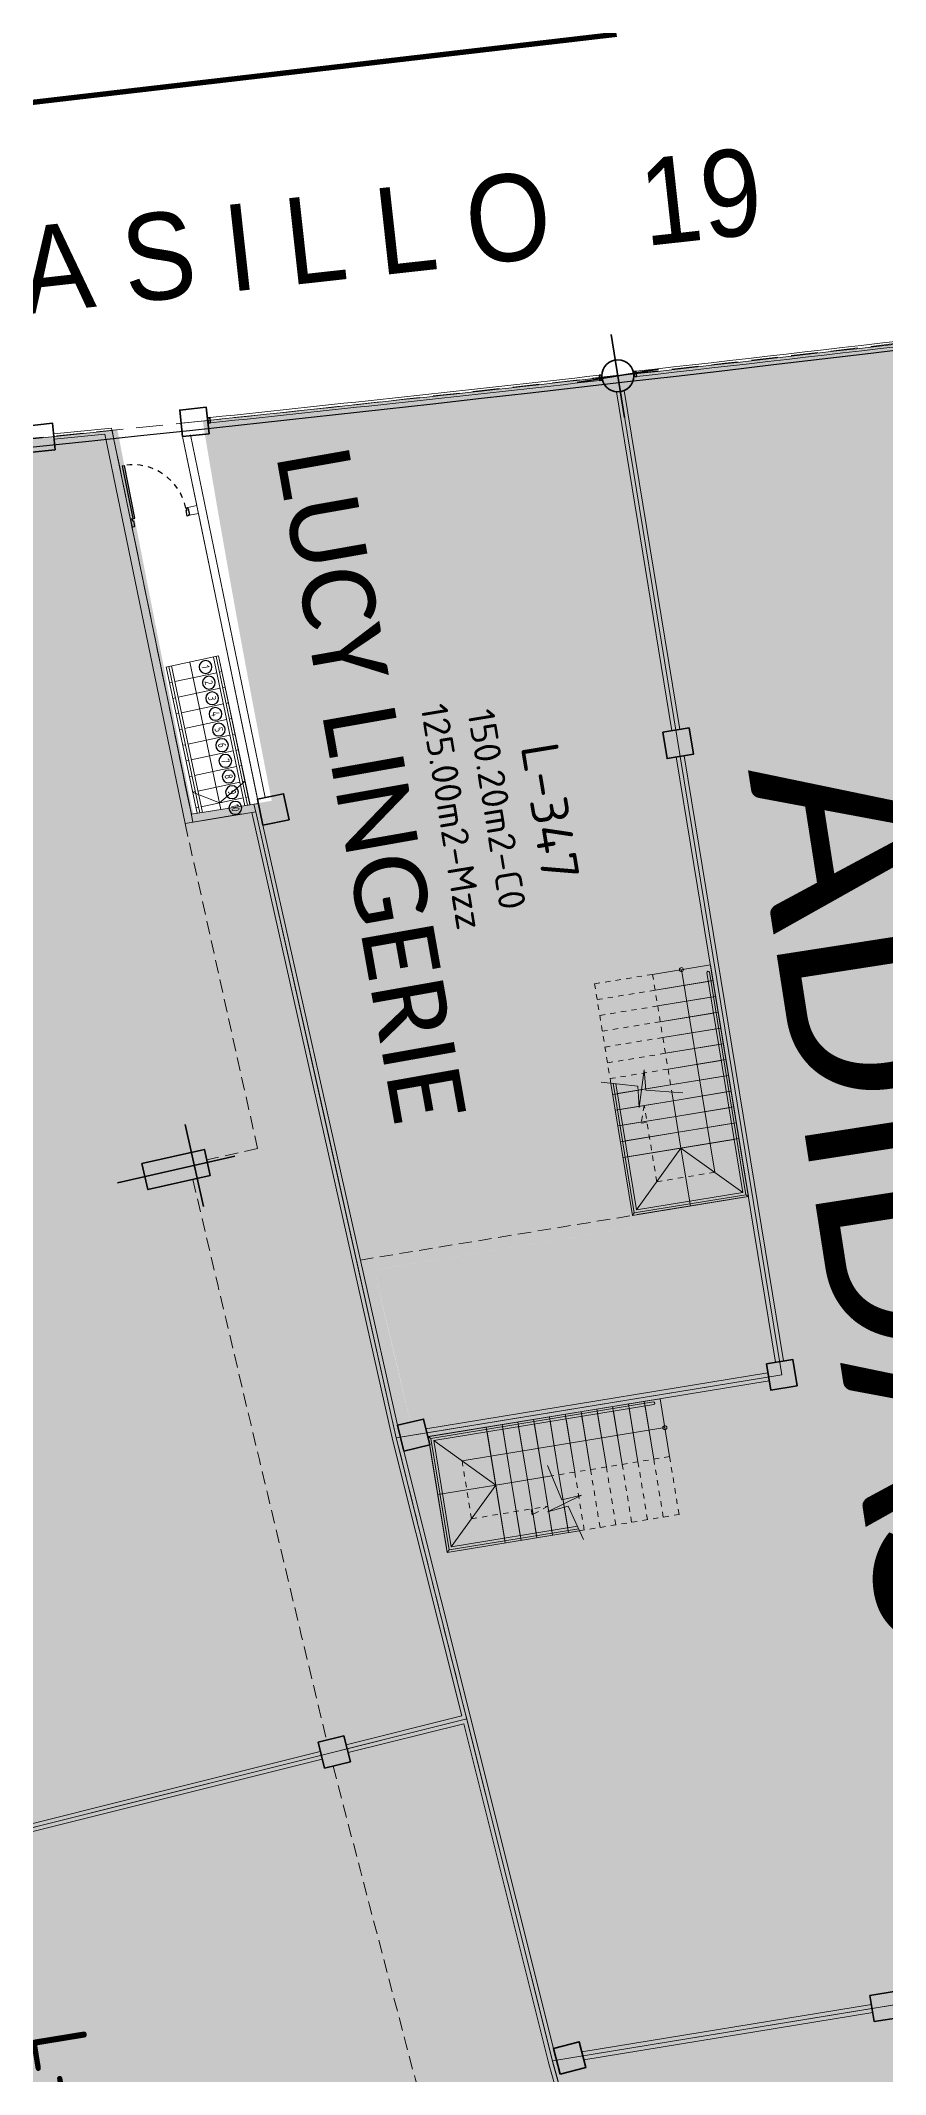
# Model space of a CAD drawing. Header units: metres. Extents: x 2 to 659295185, y -28 to 1124222152.
# Drawn here: x 655500.46 to 655516.28, y 1126377.86 to 1126416 of the extents above; entities that cross this region are included whole.
import ezdxf
from ezdxf.enums import TextEntityAlignment as Align

# ---------------------------------------------------------------- set-up
doc = ezdxf.new("R2010")
doc.units = ezdxf.units.M
doc.header["$MEASUREMENT"] = 0
for name, pattern in [('CCSM_C1_CUERPO CK$0$HIDDEN', [0.375, 0.25, -0.125]), ('CCSM_C1_CUERPO EL$0$CONTINUA', [0]), ('CCSM_C1_CUERPO EL$0$DASHED', [0.75, 0.5, -0.25]), ('CCSM_C1_CUERPO QR$0$CONTINUA', [0]), ('CCSM_C1_CUERPO QR$0$DASHED2', [0.375, 0.25, -0.125]), ('CCSM_C1_CUERPO QR$0$HIDDEN', [0.375, 0.25, -0.125]), ('CONTINUA', [0]), ('DASHDOT', [1, 0.5, -0.25, 0, -0.25]), ('DASHED', [0.75, 0.5, -0.25]), ('HIDDEN', [0.375, 0.25, -0.125])]:
    doc.linetypes.add(name, pattern=pattern)
doc.layers.get('0').update_dxf_attribs({"linetype": 'CONTINUOUS'})
for name, color, linetype in [('CCSM_C1_CUERPO BJ$0$A-LOCAL ID', 7, 'CONTINUOUS'), ('CCSM_C1_CUERPO BJ$0$ID_Nº LOCAL', 7, 'CONTINUOUS'), ('CCSM_C1_CUERPO EL$0$A-AREAS COMERCIALES', 151, 'CONTINUOUS'), ('CCSM_C1_CUERPO EL$0$A-FRENTE DE LOCAL', 4, 'CONTINUOUS'), ('CCSM_C1_CUERPO EL$0$A-LOCAL ID', 7, 'CONTINUOUS'), ('CCSM_C1_CUERPO EL$0$A-MARCOS LOCALES', 4, 'CONTINUOUS'), ('CCSM_C1_CUERPO EL$0$A-PARED', 2, 'CCSM_C1_CUERPO EL$0$CONTINUA'), ('CCSM_C1_CUERPO EL$0$A-PROYECCIONES', 5, 'CCSM_C1_CUERPO EL$0$DASHED'), ('CCSM_C1_CUERPO EL$0$ID_AREA EXACTA', 7, 'CONTINUOUS'), ('CCSM_C1_CUERPO EL$0$ID_Nº LOCAL', 7, 'CONTINUOUS'), ('CCSM_C1_CUERPO EL$0$ID_RUBRO', 7, 'CONTINUOUS'), ('CCSM_C1_CUERPO QR$0$A-LOCAL ID', 7, 'CONTINUOUS'), ('CCSM_C1_CUERPO QR$0$A-PARED', 2, 'CCSM_C1_CUERPO QR$0$CONTINUA'), ('CCSM_C1_CUERPO QR$0$A-PUERTA', 5, 'CCSM_C1_CUERPO QR$0$CONTINUA'), ('CCSM_C1_CUERPO QR$0$A-VISTA 4', 8, 'CONTINUOUS'), ('CCSM_C1_CUERPO QR$0$A_PROYECCION', 5, 'CONTINUOUS'), ('CCSM_C1_CUERPO QR$0$ID_AREA EXACTA', 7, 'CONTINUOUS'), ('CCSM_C1_CUERPO QR$0$ID_Nº LOCAL', 7, 'CONTINUOUS'), ('CCSM_C1_CUERPO QR$0$ID_RUBRO', 7, 'CONTINUOUS'), ('CCSM_XREF KIOSKOSE$0$Kiosco General', 154, 'CONTINUOUS'), ('MESAS DE FERIA', 7, 'CONTINUOUS')]:
    doc.layers.add(name, color=color, linetype=linetype)
doc.layers.add('CCSM_C1_CUERPO NS$0$A-AREAS COMERCIALES', color=151, linetype='CONTINUOUS', plot=False)
doc.layers.add('CCSM_C1_CUERPO QR$0$A-AREAS COMERCIALES', color=151, linetype='CONTINUOUS', plot=False)
for name, color, linetype, lineweight in [('CCSM_C1_CUERPO QR$0$A-VIDRIO', 4, 'CONTINUOUS', 5), ('CCSM_XREF ESTRUCTURA15$0$E-CA-COLUMNA', 2, 'CONTINUOUS', 35), ('CCSM_XREF ESTRUCTURA15$0$E-CL-COLUMNA', 2, 'CONTINUOUS', 35), ('CCSM_XREF ESTRUCTURA15$0$E-CR-COLUMNA', 2, 'CONTINUOUS', 35), ('LOCALES ASIGNADOS', 41, 'DASHDOT', 0), ('NOMBRES LOCATARIOS', 7, 'CONTINUA', 0), ('XREF ESCALERAS', 252, 'CONTINUOUS', 0)]:
    doc.layers.add(name, color=color, linetype=linetype, lineweight=lineweight)
doc.styles.add('CCSM_C1_CUERPO BJ$0$ROMANS', font='romans__.ttf')
doc.styles.add('CCSM_C1_CUERPO BJ$0$sigo', font='arial.ttf', dxfattribs={"width": 0.9})
doc.styles.add('CCSM_C1_CUERPO EL$0$ROMANS', font='romans__.ttf')
doc.styles.add('CCSM_C1_CUERPO QR$0$ROMANS', font='romans__.ttf')
doc.styles.get("Standard").update_dxf_attribs({"font": 'tahoma.ttf'})

# ---------------------------------------------------------------- blocks, each defined once
blk = doc.blocks.new('CCSM_XREF ESTRUCTURA15$0$CCSM_COLUMNA REC')
at = {"layer": 'CCSM_XREF ESTRUCTURA15$0$E-CA-COLUMNA'}
blk.add_lwpolyline([(-0.25, -0.25), (0.25, -0.25), (0.25, 0.25), (-0.25, 0.25)], close=True, dxfattribs=at)
blk = doc.blocks.new('CCSM_C1_CUERPO EL$0$MARCO LOCAL-COLUMNA')
at = {"layer": 'CCSM_C1_CUERPO EL$0$A-MARCOS LOCALES'}
for points in [[(655585.123, 1126575.588), (655585.173, 1126575.588), (655585.173, 1126575.488), (655585.123, 1126575.488)], [(655585.128, 1126575.583), (655585.168, 1126575.583), (655585.168, 1126575.493), (655585.128, 1126575.493)]]:
    blk.add_lwpolyline(points, close=True, dxfattribs=at)
blk = doc.blocks.new('CCSM_C1_CUERPO QR$0$NUM ESCALON')
blk.add_circle((0, 0), 0.12)
at = {"style": 'CCSM_C1_CUERPO QR$0$ROMANS', "width": 0.75}
blk.add_attdef('00', text='', height=0.15, dxfattribs=at).set_placement((0, 0), align=Align.MIDDLE_CENTER)
blk = doc.blocks.new('CCSM_C1_CUERPO QR$0$P-IZQ 110-15')
for p, q in [((0.045, 1.01), (0.085, 1.01)), ((0.045, 1.01), (0.045, 0)), ((0.085, 0), (0.085, 1.01)), ((0, -0.015), (0.015, -0.015)), ((0, -0.015), (0, -0.135)), ((0, -0.135), (0.015, -0.135)), ((0.015, 0), (0.035, 0)), ((0.015, -0.015), (0.015, 0)), ((0.015, -0.135), (0.015, -0.15)), ((0.015, -0.15), (0.05, -0.15)), ((0.035, 0), (0.035, -0.045)), ((0.035, -0.045), (0.05, -0.045)), ((0.045, 0), (0.085, 0)), ((0.05, -0.045), (0.05, -0.15)), ((1.065, -0.045), (1.05, -0.045)), ((1.05, -0.045), (1.05, -0.15)), ((1.085, -0.15), (1.05, -0.15)), ((1.065, 0), (1.065, -0.045)), ((1.085, 0), (1.065, 0)), ((1.085, -0.015), (1.085, 0)), ((1.1, -0.015), (1.085, -0.015)), ((1.1, -0.135), (1.085, -0.135)), ((1.085, -0.135), (1.085, -0.15)), ((1.1, -0.015), (1.1, -0.135))]:
    blk.add_line(p, q)
at = {"color": 8, "linetype": 'CCSM_C1_CUERPO QR$0$DASHED2', "ltscale": 0.05}
blk.add_arc((0.045, 0), 1.011, 360, 87.732, dxfattribs=at)
blk = doc.blocks.new('CCSM_C1_CUERPO QR$0$IDENT LOCAL')
at = {"style": 'CCSM_C1_CUERPO QR$0$ROMANS'}
for tag, height, p in [('NºLOCAL', 0.7, (0.038, 1.827)), ('AREA-EXACTA', 0.5, (0, 0.85)), ('RUBRO', 0.35, (0, 0)), ('USO', 0.35, (0, -0.85))]:
    blk.add_attdef(tag, text='', height=height, dxfattribs=at).set_placement(p, align=Align.BOTTOM_CENTER)
blk = doc.blocks.new('CCSM_XREF ESTRUCTURA15$0$CCSM_COLUM REDONDA')
at = {"color": 5}
for p, q in [((0, 0.774), (0, -0.774)), ((-0.789, 0), (0.789, 0))]:
    blk.add_line(p, q, dxfattribs=at)
blk.add_circle((0, 0), 0.3)
blk = doc.blocks.new('CCSM_XREF ESTRUCTURA15$0$COL REC 120X50')
at = {"color": 5}
for p, q in [((0, -0.789), (0, 0.789)), ((-1.474, 0), (0.774, 0))]:
    blk.add_line(p, q, dxfattribs=at)
blk.add_lwpolyline([(-0.95, -0.25), (0.25, -0.25), (0.25, 0.25), (-0.95, 0.25)], close=True)
blk = doc.blocks.new('CCSM_C1_CUERPO BJ$0$IDENT LOCAL')
at = {"style": 'CCSM_C1_CUERPO BJ$0$ROMANS'}
for tag, height, p in [('AREA-EXACTA', 0.5, (0.587, 0.096)), ('NºLOCAL', 0.7, (1.17, 0.119)), ('RUBRO', 0.35, (0, 0)), ('USO', 0.35, (-0.587, -0.096))]:
    blk.add_attdef(tag, text='', height=height, rotation=279.3085, dxfattribs=at).set_placement(p, align=Align.BOTTOM_CENTER)
blk = doc.blocks.new('CCSM_C1_CUERPO EL$0$IDENT LOCAL')
at = {"style": 'CCSM_C1_CUERPO EL$0$ROMANS'}
for tag, height, p in [('NºLOCAL', 0.7, (0.201, 1.671)), ('AREA-EXACTA', 0.5, (0, 0.85)), ('RUBRO', 0.35, (0, 0)), ('USO', 0.35, (0, -0.85))]:
    blk.add_attdef(tag, text='', height=height, dxfattribs=at).set_placement(p, align=Align.BOTTOM_CENTER)
blk = doc.blocks.new('stairs')
at = {"layer": 'XREF ESCALERAS'}
for p, q in [((655586.147, 1126406.541), (655586.147, 1126404.035)), ((655586.147, 1126406.541), (655588.347, 1126406.541)), ((655586.147, 1126406.541), (655586.147, 1126404.035)), ((655586.147, 1126406.541), (655588.347, 1126406.541)), ((655586.187, 1126406.501), (655586.147, 1126406.541)), ((655586.187, 1126406.501), (655588.307, 1126406.501)), ((655586.187, 1126406.501), (655586.187, 1126404.035)), ((655586.237, 1126406.541), (655588.257, 1126406.541)), ((655586.237, 1126406.451), (655588.257, 1126406.451)), ((655586.237, 1126406.451), (655586.237, 1126404.057)), ((655587.247, 1126405.441), (655586.237, 1126406.451)), ((655587.247, 1126405.441), (655587.247, 1126406.541)), ((655587.247, 1126405.441), (655587.247, 1126406.541)), ((655587.247, 1126405.441), (655588.257, 1126406.451)), ((655588.257, 1126406.451), (655588.257, 1126402.274)), ((655588.307, 1126406.501), (655588.347, 1126406.541)), ((655588.307, 1126406.501), (655588.307, 1126402.275)), ((655588.347, 1126406.541), (655588.347, 1126402.141)), ((655588.347, 1126406.541), (655588.347, 1126402.141)), ((655587.797, 1126402.141), (655587.797, 1126405.991)), ((655586.147, 1126405.441), (655586.187, 1126405.441)), ((655586.147, 1126405.441), (655588.347, 1126405.441)), ((655586.237, 1126405.441), (655588.257, 1126405.441)), ((655587.247, 1126404.376), (655587.247, 1126405.441)), ((655587.247, 1126404.376), (655587.247, 1126405.441)), ((655588.307, 1126405.441), (655588.347, 1126405.441)), ((655586.187, 1126405.141), (655586.147, 1126405.141)), ((655587.247, 1126405.141), (655586.147, 1126405.141)), ((655586.187, 1126404.841), (655586.147, 1126404.841)), ((655587.247, 1126404.841), (655586.147, 1126404.841)), ((655587.247, 1126405.141), (655586.237, 1126405.141)), ((655587.247, 1126404.841), (655586.237, 1126404.841)), ((655587.247, 1126405.141), (655588.257, 1126405.141)), ((655587.247, 1126405.141), (655588.347, 1126405.141)), ((655587.247, 1126404.841), (655588.257, 1126404.841)), ((655587.247, 1126404.841), (655588.347, 1126404.841)), ((655588.307, 1126405.141), (655588.347, 1126405.141)), ((655588.307, 1126404.841), (655588.347, 1126404.841)), ((655586.187, 1126404.541), (655586.147, 1126404.541)), ((655587.247, 1126404.541), (655586.147, 1126404.541)), ((655587.247, 1126404.541), (655586.237, 1126404.541)), ((655587.247, 1126404.541), (655588.257, 1126404.541)), ((655587.247, 1126404.541), (655588.347, 1126404.541)), ((655588.307, 1126404.541), (655588.347, 1126404.541)), ((655586.187, 1126404.241), (655586.147, 1126404.241)), ((655587.247, 1126404.241), (655586.147, 1126404.241)), ((655587.247, 1126404.241), (655586.237, 1126404.241)), ((655587.247, 1126404.241), (655588.257, 1126404.241)), ((655587.247, 1126404.241), (655588.347, 1126404.241)), ((655588.307, 1126404.241), (655588.347, 1126404.241)), ((655587.247, 1126403.941), (655588.257, 1126403.941)), ((655587.247, 1126403.941), (655588.347, 1126403.941)), ((655588.307, 1126403.941), (655588.347, 1126403.941)), ((655587.247, 1126403.641), (655588.257, 1126403.641)), ((655587.247, 1126403.641), (655588.347, 1126403.641)), ((655587.247, 1126403.341), (655588.257, 1126403.341)), ((655587.247, 1126403.341), (655588.347, 1126403.341)), ((655588.307, 1126403.641), (655588.347, 1126403.641)), ((655588.307, 1126403.341), (655588.347, 1126403.341)), ((655587.247, 1126403.041), (655588.257, 1126403.041)), ((655587.247, 1126403.041), (655588.347, 1126403.041)), ((655588.307, 1126403.041), (655588.347, 1126403.041)), ((655587.247, 1126402.741), (655588.257, 1126402.741)), ((655587.247, 1126402.741), (655588.347, 1126402.741)), ((655588.307, 1126402.741), (655588.347, 1126402.741)), ((655587.247, 1126402.441), (655588.257, 1126402.441)), ((655587.247, 1126402.441), (655588.347, 1126402.441)), ((655587.247, 1126402.141), (655588.347, 1126402.141)), ((655587.247, 1126402.141), (655588.347, 1126402.141)), ((655588.307, 1126402.441), (655588.347, 1126402.441))]:
    blk.add_line(p, q, dxfattribs=at)
at = {"layer": 'XREF ESCALERAS', "linetype": 'CCSM_C1_CUERPO CK$0$HIDDEN', "ltscale": 0.02}
for p, q in [((655587.247, 1126402.141), (655587.247, 1126404.376)), ((655587.247, 1126402.141), (655587.247, 1126404.376)), ((655586.147, 1126404.035), (655586.147, 1126404.032)), ((655586.187, 1126403.941), (655586.147, 1126403.941)), ((655586.187, 1126404.035), (655586.187, 1126404.043)), ((655586.187, 1126403.641), (655586.147, 1126403.641)), ((655586.187, 1126403.341), (655586.147, 1126403.341)), ((655586.187, 1126403.041), (655586.147, 1126403.041)), ((655586.187, 1126402.741), (655586.147, 1126402.741)), ((655586.187, 1126402.441), (655586.147, 1126402.441))]:
    blk.add_line(p, q, dxfattribs=at)
at = {"layer": 'XREF ESCALERAS', "linetype": 'HIDDEN', "ltscale": 0.02}
for p, q in [((655586.147, 1126404.035), (655586.147, 1126402.141)), ((655587.247, 1126403.941), (655586.147, 1126403.941)), ((655587.247, 1126403.641), (655586.147, 1126403.641)), ((655587.247, 1126403.341), (655586.147, 1126403.341)), ((655587.247, 1126403.041), (655586.147, 1126403.041)), ((655587.247, 1126402.741), (655586.147, 1126402.741)), ((655587.247, 1126402.441), (655586.147, 1126402.441)), ((655587.247, 1126402.141), (655586.147, 1126402.141)), ((655587.247, 1126402.141), (655586.147, 1126402.141))]:
    blk.add_line(p, q, dxfattribs=at)
at = {"layer": 'XREF ESCALERAS', "linetype": 'CCSM_C1_CUERPO CK$0$HIDDEN', "ltscale": 0.02}
blk.add_lwpolyline([(655587.797, 1126405.991), (655586.697, 1126405.991), (655586.697, 1126404.541), (655586.585, 1126404.861), (655586.697, 1126404.862)], dxfattribs=at)
at = {"layer": 'XREF ESCALERAS'}
blk.add_lwpolyline([(655585.973, 1126403.983), (655586.636, 1126404.168), (655586.594, 1126404.565), (655586.802, 1126403.885), (655586.771, 1126404.266), (655587.451, 1126404.424)], dxfattribs=at)
blk.add_circle((655587.797, 1126402.141), 0.0379, dxfattribs=at)
blk.add_circle((655587.797, 1126402.141), 0.0379, dxfattribs=at)
blk.add_arc((655588.282, 1126402.276), 0.0251, 184.3725, 356.1588, dxfattribs=at)

msp = doc.modelspace()

# ---------------------------------------------------------------- hatches: boundary and pattern name
at = {"layer": 'LOCALES ASIGNADOS'}
h = msp.add_hatch(color=256, dxfattribs=at)
edge = h.paths.add_edge_path()
edge.add_arc((219491.1056, 1054914.3756), 441878.9229, 9.308049718, 9.309563548, ccw=False)
edge.add_line((655551.8097, 1126384.9626), (655564.5398, 1126387.0492))
edge.add_line((655564.5398, 1126387.0492), (655562.5867, 1126398.9652))
edge.add_line((655562.5867, 1126398.9652), (655552.3922, 1126397.2942))
edge.add_line((655552.3922, 1126397.2942), (655552.4569, 1126396.8995))
edge.add_line((655552.4569, 1126396.8995), (655549.9212, 1126396.4839))
h = msp.add_hatch(color=256, dxfattribs=at)
edge = h.paths.add_edge_path()
edge.add_line((655513.5683, 1126469.8955), (655525.4103, 1126471.8365))
edge.add_arc((823004.9948, 1153921.5169), 169714.1602, 189.307944851, 189.309970477)
edge.add_line((655526.3809, 1126465.9155), (655514.5388, 1126463.9745))
edge.add_line((655514.5388, 1126463.9745), (655513.5683, 1126469.8955))
h = msp.add_hatch(color=256, dxfattribs=at)
edge = h.paths.add_edge_path()
edge.add_line((655527.1552, 1126387.0016), (655538.9973, 1126388.9427))
edge.add_arc((823018.0965, 1153841.5836), 169714.1602, 189.306932041, 189.308957667, ccw=False)
edge.add_line((655538.0268, 1126394.8637), (655526.1848, 1126392.9226))
edge.add_line((655526.1848, 1126392.9226), (655527.1552, 1126387.0016))
h.paths.add_polyline_path([(655539.9677, 1126383.0216), (655538.9972, 1126388.9427), (655527.1552, 1126387.0017), (655528.1257, 1126381.0806)])
h = msp.add_hatch(color=256, dxfattribs=at)
edge = h.paths.add_edge_path()
edge.add_line((655509.8147, 1126378.0793), (655528.1255, 1126381.0806))
edge.add_line((655528.1255, 1126381.0806), (655524.203, 1126405.0113))
edge.add_line((655524.203, 1126405.0113), (655523.2036, 1126411.1091))
edge.add_arc((655377.8781, 1127599.2654), 1197.0109, 276.3983142, 276.9733101, ccw=False)
edge.add_line((655511.2727, 1126409.7105), (655512.4419, 1126402.5769))
edge.add_line((655512.4419, 1126402.5769), (655513.829, 1126394.1148))
edge.add_line((655513.829, 1126394.1148), (655506.7086, 1126392.9468))
edge.add_line((655506.7086, 1126392.9468), (655507.446, 1126389.8523))
edge.add_line((655507.446, 1126389.8523), (655506.8961, 1126389.7611))
edge.add_line((655506.8961, 1126389.7611), (655509.8147, 1126378.0793))
h = msp.add_hatch(color=256, dxfattribs=at)
edge = h.paths.add_edge_path()
edge.add_arc((655377.6384, 1127601.3617), 1199.1208, 276.0246508, 276.3985465, ccw=False)
edge.add_arc((655730.4151, 1126446.4129), 230.007, 189.395679, 193.441375)
edge.add_line((655506.7084, 1126392.9477), (655513.8292, 1126394.1148))
edge.add_line((655513.8292, 1126394.1148), (655513.4511, 1126396.4176))
edge.add_line((655513.4511, 1126396.4176), (655512.4432, 1126402.5672))
edge.add_line((655512.4432, 1126402.5672), (655511.2729, 1126409.7106))
h = msp.add_hatch(color=256, dxfattribs=at)
edge = h.paths.add_edge_path()
edge.add_arc((655481.1315, 1126537.9211), 138.2163, 279.237676, 279.85586)
edge.add_arc((655815.3971, 1126464.8738), 316.9575, 191.48857, 193.691418)
edge.add_line((655507.446, 1126389.8523), (655506.9803, 1126389.7749))
edge.add_arc((600927.7925, 1112815.7426), 56241.818, 13.96075988, 13.96630512, ccw=False)
edge.add_line((655508.2938, 1126384.4925), (655494.318, 1126380.9926))
edge.add_arc((656011.9917, 1126509.8815), 533.4776, 191.492887, 193.981067, ccw=False)
edge.add_line((655489.2106, 1126403.588), (655489.1316, 1126403.9802))
edge.add_arc((655980.1927, 1126502.7037), 500.8866, 190.971676, 191.367292, ccw=False)
edge.add_arc((655377.7238, 1127600.5741), 1198.3285, 275.3022835, 275.9478233)
edge.add_arc((656222.8785, 1126547.3134), 734.1851, 190.8829758, 191.4556543)
h = msp.add_hatch(color=256, dxfattribs=at)
h.dxf.hatch_style = 1
h.paths.add_polyline_path([(655482.6787, 1126378.0765), (655483.4518, 1126375.0282), (655484.3545, 1126371.5464), (655495.9607, 1126374.6131), (655497.2598, 1126369.7881), (655511.1368, 1126373.6075), (655509.8975, 1126378.0929), (655508.2991, 1126384.4939)])
h = msp.add_hatch(color=256, dxfattribs=at)
edge = h.paths.add_edge_path()
edge.add_line((655513.0309, 1126366.4464), (655530.0667, 1126369.2387))
edge.add_line((655530.0667, 1126369.2387), (655529.266, 1126374.1235))
edge.add_line((655529.266, 1126374.1235), (655541.0045, 1126376.0476))
edge.add_arc((655243.5148, 1126335.3868), 300.2556, 7.782935, 9.128406)
edge.add_line((655539.9677, 1126383.0216), (655509.815, 1126378.0794))
edge.add_line((655509.815, 1126378.0794), (655513.0309, 1126366.4464))

# ---------------------------------------------------------------- linework, layer by layer
at = {"layer": 'CCSM_C1_CUERPO EL$0$A-AREAS COMERCIALES', "lineweight": 5}
for points in [[(655510.0455, 1126378.1172), (655528.1257, 1126381.0806), (655524.2033, 1126405.0113), (655524.2033, 1126405.0113), (655523.2039, 1126411.1091, -0.0025089), (655511.2729, 1126409.7106), (655512.4422, 1126402.5769), (655512.4422, 1126402.5769), (655514.3428, 1126390.9816), (655507.8144, 1126389.9116), (655507.1222, 1126389.7981), (655507.1222, 1126389.7981), (655507.1222, 1126389.7981), (655510.0455, 1126378.1172)], [(655507.1222, 1126389.7981), (655514.3428, 1126390.9816), (655512.4422, 1126402.5769), (655512.4422, 1126402.5769), (655511.2729, 1126409.7106, -0.0017718), (655503.091, 1126408.8219), (655503.1172, 1126408.5728), (655504.5376, 1126401.6929), (655504.4557, 1126401.6797), (655504.4908, 1126401.535), (655505.7673, 1126395.846), (655507.1222, 1126389.7981)], [(655513.2651, 1126366.4847), (655530.0667, 1126369.2387), (655529.266, 1126374.1235), (655541.0045, 1126376.0476, 0.0058708), (655539.9677, 1126383.0216), (655510.0455, 1126378.1172), (655513.2651, 1126366.4847)]]:
    msp.add_lwpolyline(points, format="xyb", dxfattribs=at)
at = {"layer": 'CCSM_C1_CUERPO EL$0$A-FRENTE DE LOCAL', "lineweight": 5}
for centre, radius, start, end in [((655377.7729, 1127600.1507), 1197.8523, 276.4153487, 276.9564336), ((655377.7727, 1127600.153), 1197.9546, 276.4153496, 276.9564327), ((655380.853, 1127571.3229), 1168.8605, 276.0296032, 276.3889366), ((655381.8478, 1127562.3035), 1159.8864, 276.0275313, 276.3896449)]:
    msp.add_arc(centre, radius, start, end, dxfattribs=at)
at = {"layer": 'CCSM_C1_CUERPO EL$0$A-PARED', "lineweight": 5}
for p, q in [((655512.2873, 1126403.0582), (655511.2459, 1126409.4118)), ((655512.4353, 1126403.0825), (655511.3939, 1126409.436)), ((655503.2821, 1126401.4913), (655501.7879, 1126408.7302)), ((655503.1643, 1126401.3198), (655501.6582, 1126408.6167)), ((655503.384, 1126407.2802), (655503.1172, 1126408.5728)), ((655504.6675, 1126401.8036), (655503.2641, 1126408.6031)), ((655503.2182, 1126407.246), (655503.384, 1126407.2802)), ((655503.2182, 1126407.246), (655503.2485, 1126407.0991)), ((655503.2485, 1126407.0991), (655503.4143, 1126407.1333)), ((655504.5206, 1126401.7733), (655503.4143, 1126407.1333)), ((655512.5162, 1126402.5891), (655512.3682, 1126402.5648)), ((655507.0579, 1126389.7421), (655504.4169, 1126401.5215)), ((655507.1455, 1126390.037), (655504.6239, 1126401.2841)), ((655508.3491, 1126384.5842), (655507.0579, 1126389.7421)), ((655510.0649, 1126378.3485), (655507.2605, 1126389.5504)), ((655509.982, 1126378.0619), (655508.3856, 1126384.4387)), ((655511.1897, 1126373.6998), (655509.982, 1126378.0619))]:
    msp.add_line(p, q, dxfattribs=at)
for points in [[(655512.3682, 1126402.5648), (655514.2283, 1126391.2162)], [(655512.5162, 1126402.5891), (655514.3764, 1126391.2405)], [(655514.084, 1126391.0152), (655507.6763, 1126389.965)], [(655507.7109, 1126389.8186), (655514.1082, 1126390.8672)], [(655516.0249, 1126379.1732), (655510.5989, 1126378.2839)], [(655516.0492, 1126379.0252), (655510.6373, 1126378.1382)]]:
    msp.add_lwpolyline(points, dxfattribs=at)
at = {"layer": 'CCSM_C1_CUERPO EL$0$A-PROYECCIONES', "lineweight": 5}
msp.add_lwpolyline([(655421.1065, 1126403.1157, 0.0062103), (655452.1715, 1126404.6309, 0.0092237), (655503.3398, 1126408.847, 0.0058318), (655535.1153, 1126412.626), (655535.6132, 1126409.5887, 0.0194724), (655631.4645, 1126426.348, 0.0707147)], format="xyb", dxfattribs=at)
at = {"layer": 'CCSM_C1_CUERPO EL$0$A-PROYECCIONES', "lineweight": 5, "ltscale": 0.5}
msp.add_lwpolyline([(655513.7188, 1126394.3247), (655506.4512, 1126393.1335)], dxfattribs=at)
at = {"layer": 'CCSM_C1_CUERPO NS$0$A-AREAS COMERCIALES', "lineweight": 5}
msp.add_lwpolyline([(655511.282, 1126373.6474), (655497.2631, 1126369.789, -0.0023941), (655495.9607, 1126374.6131), (655484.3593, 1126371.5477, -0.0032898), (655482.6784, 1126378.0764), (655508.4406, 1126384.5298), (655510.0545, 1126378.081), (655511.282, 1126373.6474)], format="xyb", dxfattribs=at)
at = {"layer": 'CCSM_C1_CUERPO QR$0$A-AREAS COMERCIALES', "lineweight": 5}
msp.add_lwpolyline([(655507.1222, 1126389.7981, 0.0002805), (655508.4406, 1126384.5298), (655494.3186, 1126380.9923, -0.0111282), (655489.2106, 1126403.588), (655489.1613, 1126403.8331, -0.001827), (655488.4616, 1126407.3732, 0.0027969), (655501.7971, 1126408.686, -0.0002691), (655503.3105, 1126401.3433, -0.0083311), (655504.4908, 1126401.535), (655507.1222, 1126389.7981)], format="xyb", dxfattribs=at)
msp.add_lwpolyline([(655507.1222, 1126389.7981), (655507.1222, 1126389.7981)], close=True, dxfattribs=at)
at = {"layer": 'CCSM_C1_CUERPO QR$0$A-PARED', "lineweight": 5}
for p, q in [((655501.7879, 1126408.7302), (655500.7024, 1126408.6213)), ((655501.6582, 1126408.6167), (655500.7126, 1126408.5218)), ((655503.1643, 1126401.3198), (655504.4169, 1126401.5215)), ((655503.2821, 1126401.4913), (655504.5376, 1126401.6929)), ((655506.1832, 1126384.0417), (655508.3491, 1126384.5842)), ((655506.2196, 1126383.8962), (655508.3856, 1126384.4387)), ((655494.5429, 1126381.1258), (655505.6982, 1126383.9202)), ((655494.5793, 1126380.9803), (655505.7346, 1126383.7747))]:
    msp.add_line(p, q, dxfattribs=at)
at = {"layer": 'CCSM_C1_CUERPO QR$0$A-VIDRIO', "linetype": 'CCSM_C1_CUERPO QR$0$CONTINUA', "lineweight": 5}
msp.add_lwpolyline([(655503.7287, 1126394.9949), (655503.5823, 1126394.9618)], dxfattribs=at)
at = {"layer": 'CCSM_C1_CUERPO QR$0$A-VISTA 4', "lineweight": 5}
for points in [[(655502.8061, 1126404.2518), (655503.7892, 1126404.4593)], [(655503.6955, 1126404.4395), (655504.2839, 1126401.6521)], [(655503.7444, 1126404.4499), (655504.3333, 1126401.6601)], [(655503.7892, 1126404.4593), (655504.3785, 1126401.6673)], [(655503.7933, 1126404.4602), (655504.3827, 1126401.668)], [(655502.8107, 1126404.2528), (655503.39, 1126401.5086)], [(655502.8597, 1126404.2631), (655503.4394, 1126401.5166)], [(655502.9086, 1126404.2734), (655503.4889, 1126401.5245)], [(655502.9706, 1126403.9799), (655503.7575, 1126404.146)], [(655503.8346, 1126401.58), (655503.2508, 1126404.3457)], [(655503.8064, 1126404.1563), (655503.8511, 1126404.1658)], [(655502.868, 1126403.9583), (655502.9216, 1126403.9696)], [(655502.93, 1126403.6647), (655502.9836, 1126403.676)], [(655503.0325, 1126403.6864), (655503.8194, 1126403.8525)], [(655503.8683, 1126403.8628), (655503.9131, 1126403.8723)], [(655502.992, 1126403.3712), (655503.0456, 1126403.3825)], [(655503.0945, 1126403.3928), (655503.8814, 1126403.5589)], [(655503.9303, 1126403.5693), (655503.9751, 1126403.5787)], [(655503.9923, 1126403.2757), (655504.037, 1126403.2852)], [(655503.0539, 1126403.0777), (655503.1075, 1126403.089)], [(655503.1564, 1126403.0993), (655503.9433, 1126403.2654)], [(655503.2184, 1126402.8058), (655504.0053, 1126402.9719)], [(655504.0542, 1126402.9822), (655504.099, 1126402.9917)], [(655503.1159, 1126402.7841), (655503.1695, 1126402.7954)], [(655503.2804, 1126402.5122), (655504.0673, 1126402.6783)], [(655504.1162, 1126402.6887), (655504.161, 1126402.6981)], [(655503.1779, 1126402.4906), (655503.2314, 1126402.5019)], [(655503.2398, 1126402.1971), (655503.2934, 1126402.2084)], [(655503.3423, 1126402.2187), (655504.1292, 1126402.3848)], [(655504.1781, 1126402.3951), (655504.2229, 1126402.4046)], [(655504.289, 1126402.1119), (655503.8084, 1126401.7039), (655503.3018, 1126401.9035)], [(655503.3018, 1126401.9035), (655503.3554, 1126401.9149)], [(655503.4043, 1126401.9252), (655504.1912, 1126402.0913)], [(655503.4662, 1126401.6316), (655504.2531, 1126401.7978)], [(655504.2401, 1126402.1016), (655504.2849, 1126402.1111)], [(655504.3021, 1126401.8081), (655504.3468, 1126401.8175)], [(655503.3637, 1126401.61), (655503.4173, 1126401.6213)]]:
    msp.add_lwpolyline(points, dxfattribs=at)
at = {"layer": 'CCSM_C1_CUERPO QR$0$A_PROYECCION', "linetype": 'CCSM_C1_CUERPO QR$0$HIDDEN', "lineweight": 5}
msp.add_lwpolyline([(655503.1643, 1126401.3198), (655504.5223, 1126395.2257), (655503.5716, 1126395.0095)], dxfattribs=at)
for centre, radius, start, end in [((657457.1038, 1126854.5762), 2007.1982, 193.2465218, 193.5550481), ((661382.6535, 1127923.09), 6075.0053, 194.67917555, 194.78107598)]:
    msp.add_arc(centre, radius, start, end, dxfattribs=at)
at = {"layer": 'CCSM_XREF KIOSKOSE$0$Kiosco General', "linetype": 'DASHED', "lineweight": 5, "const_width": 0.1}
msp.add_lwpolyline([(655509.455, 1126426.7574), (655497.6141, 1126424.8166), (655499.2705, 1126414.7183), (655511.2001, 1126416.1102)], close=True, dxfattribs=at)
at = {"layer": 'MESAS DE FERIA'}
msp.add_arc((655393.6068, 1127430.6441), 1027.8199, 271.3656012, 277.9142103, dxfattribs=at)

# ---------------------------------------------------------------- block references
at = {"layer": 'CCSM_C1_CUERPO BJ$0$A-LOCAL ID', "lineweight": 5}
ref = msp.add_blockref('CCSM_C1_CUERPO BJ$0$IDENT LOCAL', (655506.3819, 1126409.3593), dxfattribs=dict(at, xscale=1.249999999976942, yscale=1.249999999976942, zscale=1.249999999976942, rotation=6.293741522400554))
ref.add_attrib('NºLOCAL', 'P A S I L L O   19', dxfattribs={"layer": 'CCSM_C1_CUERPO BJ$0$ID_Nº LOCAL', "height": 1.625, "rotation": 6.29374, "style": 'CCSM_C1_CUERPO BJ$0$sigo', "width": 0.9}).set_placement((655506.1969, 1126411.0367), align=Align.BOTTOM_CENTER)
at = {"layer": 'CCSM_C1_CUERPO EL$0$A-LOCAL ID'}
ref = msp.add_blockref('CCSM_C1_CUERPO EL$0$IDENT LOCAL', (655507.7716, 1126401.3803), dxfattribs=dict(at, rotation=279.3084512864317))
ref.add_attrib('AREA-EXACTA', '150.20m2-C0', dxfattribs={"layer": 'CCSM_C1_CUERPO EL$0$ID_AREA EXACTA', "height": 0.5, "rotation": 279.30845, "style": 'CCSM_C1_CUERPO EL$0$ROMANS'}).set_placement((655508.6104, 1126401.5178), align=Align.BOTTOM_CENTER)
ref.add_attrib('RUBRO', '125.00m2-Mzz', dxfattribs={"layer": 'CCSM_C1_CUERPO EL$0$ID_RUBRO', "height": 0.5, "rotation": 279.30845, "style": 'CCSM_C1_CUERPO EL$0$ROMANS'}).set_placement((655507.7716, 1126401.3803), align=Align.BOTTOM_CENTER)
ref.add_attrib('NºLOCAL', 'L-347', dxfattribs={"layer": 'CCSM_C1_CUERPO EL$0$ID_Nº LOCAL', "height": 0.7, "rotation": 279.30845, "style": 'CCSM_C1_CUERPO EL$0$ROMANS'}).set_placement((655509.4532, 1126401.4518), align=Align.BOTTOM_CENTER)
at = {"layer": 'CCSM_C1_CUERPO EL$0$A-MARCOS LOCALES', "lineweight": 5, "xscale": -1}
for p, rotation in [((-121913.3544, 2172629.024), 186.4190168481124), ((-114421.6679, 2178154.9348), 186.0097847847449), ((-114428.9975, 2178154.1424), 186.009784369281)]:
    msp.add_blockref('CCSM_C1_CUERPO EL$0$MARCO LOCAL-COLUMNA', p, dxfattribs=dict(at, rotation=rotation))
at = {"layer": 'CCSM_C1_CUERPO QR$0$A-LOCAL ID', "lineweight": 5}
ref = msp.add_blockref('CCSM_C1_CUERPO QR$0$IDENT LOCAL', (655497.5442, 1126376.2811), dxfattribs=dict(at, xscale=1.500000000060172, yscale=1.500000000060172, zscale=1.500000000060172, rotation=279.3084512352483))
ref.add_attrib('RUBRO', '216.55m2-Mzz', dxfattribs={"layer": 'CCSM_C1_CUERPO QR$0$ID_RUBRO', "height": 0.525, "rotation": 279.30845, "style": 'CCSM_C1_CUERPO QR$0$ROMANS'}).set_placement((655497.5442, 1126376.2811), align=Align.BOTTOM_CENTER)
ref.add_attrib('NºLOCAL', 'L-400', dxfattribs={"layer": 'CCSM_C1_CUERPO QR$0$ID_Nº LOCAL', "height": 1.05, "rotation": 279.30845, "style": 'CCSM_C1_CUERPO QR$0$ROMANS'}).set_placement((655500.2579, 1126376.6687), align=Align.BOTTOM_CENTER)
ref.add_attrib('AREA-EXACTA', '245.95m2-C1', dxfattribs={"layer": 'CCSM_C1_CUERPO QR$0$ID_AREA EXACTA', "height": 0.75, "rotation": 279.30845, "style": 'CCSM_C1_CUERPO QR$0$ROMANS'}).set_placement((655498.8024, 1126376.4873), align=Align.BOTTOM_CENTER)
at = {"layer": 'CCSM_C1_CUERPO QR$0$A-PUERTA', "lineweight": 5, "rotation": 11.27469408808233}
msp.add_blockref('CCSM_C1_CUERPO QR$0$P-IZQ 110-15', (655502.141, 1126407.0249), dxfattribs=at)
at = {"layer": 'CCSM_C1_CUERPO QR$0$A-VISTA 4', "lineweight": 5}
ref = msp.add_blockref('CCSM_C1_CUERPO QR$0$NUM ESCALON', (655503.5482, 1126404.2532), dxfattribs=dict(at, xscale=-1, rotation=279.3084512798494))
ref.add_attrib('00', '1', dxfattribs={"layer": '0', "height": 0.15, "rotation": 279.30845, "style": 'CCSM_C1_CUERPO QR$0$ROMANS', "width": 0.75}).set_placement((655503.5482, 1126404.2532), align=Align.MIDDLE_CENTER)
ref = msp.add_blockref('CCSM_C1_CUERPO QR$0$NUM ESCALON', (655503.6102, 1126403.9597), dxfattribs=dict(at, xscale=-1, rotation=279.3084512798494))
ref.add_attrib('00', '2', dxfattribs={"layer": '0', "height": 0.15, "rotation": 279.30845, "style": 'CCSM_C1_CUERPO QR$0$ROMANS', "width": 0.75}).set_placement((655503.6102, 1126403.9597), align=Align.MIDDLE_CENTER)
ref = msp.add_blockref('CCSM_C1_CUERPO QR$0$NUM ESCALON', (655503.6721, 1126403.6661), dxfattribs=dict(at, xscale=-1, rotation=279.3084512798494))
ref.add_attrib('00', '3', dxfattribs={"layer": '0', "height": 0.15, "rotation": 279.30845, "style": 'CCSM_C1_CUERPO QR$0$ROMANS', "width": 0.75}).set_placement((655503.6721, 1126403.6661), align=Align.MIDDLE_CENTER)
ref = msp.add_blockref('CCSM_C1_CUERPO QR$0$NUM ESCALON', (655503.7341, 1126403.3726), dxfattribs=dict(at, xscale=-1, rotation=279.3084512798494))
ref.add_attrib('00', '4', dxfattribs={"layer": '0', "height": 0.15, "rotation": 279.30845, "style": 'CCSM_C1_CUERPO QR$0$ROMANS', "width": 0.75}).set_placement((655503.7341, 1126403.3726), align=Align.MIDDLE_CENTER)
ref = msp.add_blockref('CCSM_C1_CUERPO QR$0$NUM ESCALON', (655503.796, 1126403.0791), dxfattribs=dict(at, xscale=-1, rotation=279.3084512798494))
ref.add_attrib('00', '5', dxfattribs={"layer": '0', "height": 0.15, "rotation": 279.30845, "style": 'CCSM_C1_CUERPO QR$0$ROMANS', "width": 0.75}).set_placement((655503.796, 1126403.0791), align=Align.MIDDLE_CENTER)
ref = msp.add_blockref('CCSM_C1_CUERPO QR$0$NUM ESCALON', (655503.858, 1126402.7855), dxfattribs=dict(at, xscale=-1, rotation=279.3084512798494))
ref.add_attrib('00', '6', dxfattribs={"layer": '0', "height": 0.15, "rotation": 279.30845, "style": 'CCSM_C1_CUERPO QR$0$ROMANS', "width": 0.75}).set_placement((655503.858, 1126402.7855), align=Align.MIDDLE_CENTER)
ref = msp.add_blockref('CCSM_C1_CUERPO QR$0$NUM ESCALON', (655503.92, 1126402.492), dxfattribs=dict(at, xscale=-1, rotation=279.3084512798494))
ref.add_attrib('00', '7', dxfattribs={"layer": '0', "height": 0.15, "rotation": 279.30845, "style": 'CCSM_C1_CUERPO QR$0$ROMANS', "width": 0.75}).set_placement((655503.92, 1126402.492), align=Align.MIDDLE_CENTER)
ref = msp.add_blockref('CCSM_C1_CUERPO QR$0$NUM ESCALON', (655503.9819, 1126402.1985), dxfattribs=dict(at, xscale=-1, rotation=279.3084512798494))
ref.add_attrib('00', '8', dxfattribs={"layer": '0', "height": 0.15, "rotation": 279.30845, "style": 'CCSM_C1_CUERPO QR$0$ROMANS', "width": 0.75}).set_placement((655503.9819, 1126402.1985), align=Align.MIDDLE_CENTER)
ref = msp.add_blockref('CCSM_C1_CUERPO QR$0$NUM ESCALON', (655504.0439, 1126401.9049), dxfattribs=dict(at, xscale=-1, rotation=279.3084512798494))
ref.add_attrib('00', '9', dxfattribs={"layer": '0', "height": 0.15, "rotation": 279.30845, "style": 'CCSM_C1_CUERPO QR$0$ROMANS', "width": 0.75}).set_placement((655504.0439, 1126401.9049), align=Align.MIDDLE_CENTER)
ref = msp.add_blockref('CCSM_C1_CUERPO QR$0$NUM ESCALON', (655504.1058, 1126401.6114), dxfattribs=dict(at, xscale=-1, rotation=279.3084512798494))
ref.add_attrib('00', '10', dxfattribs={"layer": '0', "height": 0.15, "rotation": 279.30845, "style": 'CCSM_C1_CUERPO QR$0$ROMANS', "width": 0.75}).set_placement((655504.1058, 1126401.6114), align=Align.MIDDLE_CENTER)
at = {"layer": 'CCSM_XREF ESTRUCTURA15$0$E-CL-COLUMNA', "lineweight": 5}
for name, p, rotation in [('CCSM_XREF ESTRUCTURA15$0$CCSM_COLUM REDONDA', (655511.2729, 1126409.7106), 279.3084514289749), ('CCSM_XREF ESTRUCTURA15$0$CCSM_COLUMNA REC', (655512.4018, 1126402.8236), 279.3084512798494), ('CCSM_XREF ESTRUCTURA15$0$CCSM_COLUMNA REC', (655514.3428, 1126390.9816), 279.3084513544122), ('CCSM_XREF ESTRUCTURA15$0$CCSM_COLUMNA REC', (655516.2838, 1126379.1397), 279.3084513083363)]:
    msp.add_blockref(name, p, dxfattribs=dict(at, rotation=rotation))
at = {"layer": 'CCSM_XREF ESTRUCTURA15$0$E-CL-COLUMNA', "lineweight": 5, "xscale": -1}
for p, rotation in [((655503.3397, 1126408.8476), 6.009978871329231), ((655504.8169, 1126401.5803), 281.9192459190617), ((655507.4463, 1126389.8512), 283.2985119232149), ((655510.3703, 1126378.1703), 284.7482448807)]:
    msp.add_blockref('CCSM_XREF ESTRUCTURA15$0$CCSM_COLUMNA REC', p, dxfattribs=dict(at, rotation=rotation))
at = {"layer": 'CCSM_XREF ESTRUCTURA15$0$E-CR-COLUMNA', "lineweight": 5, "xscale": -1}
for name, p, rotation in [('CCSM_XREF ESTRUCTURA15$0$CCSM_COLUMNA REC', (655500.4587, 1126408.5475), 5.874553936805338), ('CCSM_XREF ESTRUCTURA15$0$COL REC 120X50', (655503.3386, 1126394.9067), 192.7381239185054), ('CCSM_XREF ESTRUCTURA15$0$CCSM_COLUMNA REC', (655505.9589, 1126383.9082), 284.049493652098)]:
    msp.add_blockref(name, p, dxfattribs=dict(at, rotation=rotation))
at = {"layer": 'XREF ESCALERAS', "xscale": -1, "rotation": 189.3084512403557}
msp.add_blockref('stairs', (-173637.3169, 2131927.1866), dxfattribs=at)
at = {"layer": 'XREF ESCALERAS', "rotation": 99.31016273344716}
msp.add_blockref('stairs', (1873136.4863, 661666.2818), dxfattribs=at)

# ---------------------------------------------------------------- texts
at = {"layer": 'NOMBRES LOCATARIOS', "insert": (655506.2114, 1126408.4603, 573.6968), "char_height": 1.363785, "attachment_point": 1, "rotation": 280.0386}
msp.add_mtext_dynamic_manual_height_columns('{\\fCalibri|b0|i0|c0|p34;\\C7;LUCY LINGERIE}', width=12.716055, gutter_width=25, heights=[0], dxfattribs=at)
at = {"layer": 'NOMBRES LOCATARIOS', "insert": (655515.4194, 1126402.6021), "char_height": 3.5, "width": 6.524387, "attachment_point": 4, "rotation": 278.83162}
msp.add_mtext('{\\fCalibri|b0|i0|c0|p34;ADIDAS}', dxfattribs=at)

doc.saveas('drawing.dxf')
